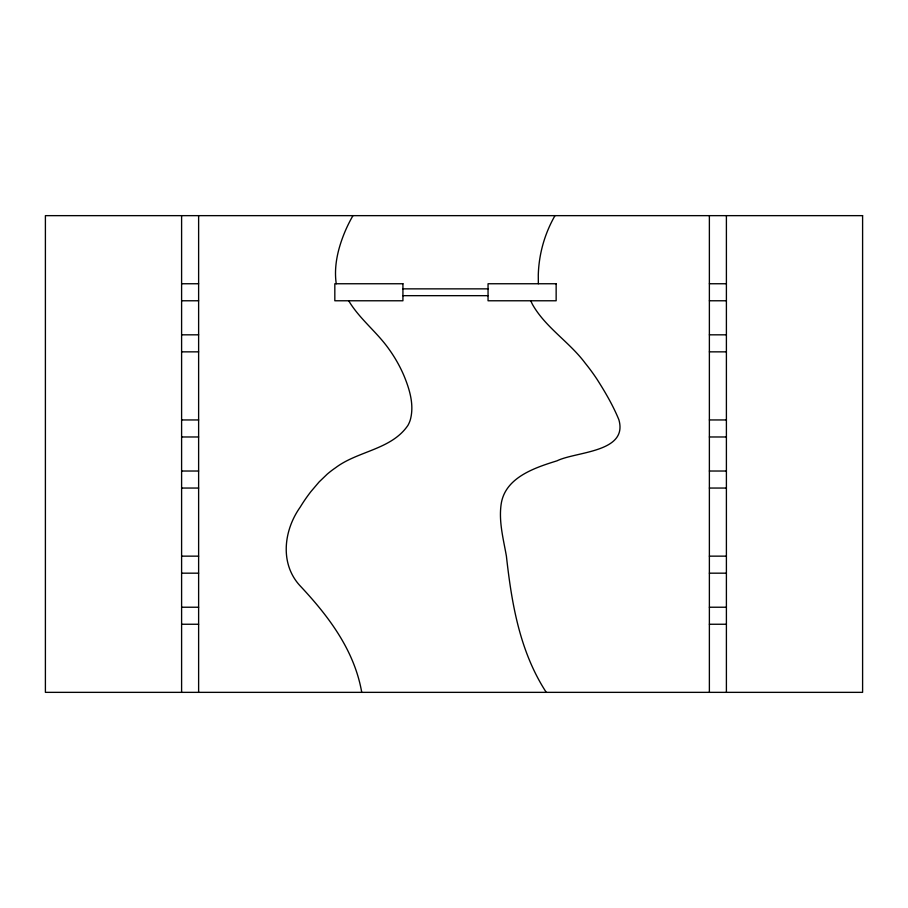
<?xml version="1.0" encoding="UTF-8"?>
<svg xmlns="http://www.w3.org/2000/svg" width="908" height="908" viewBox="0 0 908 908"><rect width="100%" height="100%" fill="white"/><g stroke="black" fill="none" stroke-linecap="round" stroke-linejoin="round"><path stroke-width="1.36" d="M352.951 215.65L350.908 219.316A148.503 148.503 0 0 0 345.188 231.165C338.241 247.646 333.633 265.806 336.244 283.75M181.6 283.75L198.625 283.75M709.375 283.75L726.4 283.75M402.925 288.858L488.05 288.858M402.925 295.668L488.05 295.668M181.6 300.775L198.625 300.775M709.375 300.775L726.4 300.775M181.6 334.825L198.625 334.825M709.375 334.825L726.4 334.825M181.6 351.85L198.625 351.85M709.375 351.85L726.4 351.85M181.6 419.95L198.625 419.95M709.375 419.95L726.4 419.95M181.6 436.975L198.625 436.975M709.375 436.975L726.4 436.975M181.6 471.025L198.625 471.025M709.375 471.025L726.4 471.025M181.6 488.05L198.625 488.05M709.375 488.05L726.4 488.05M181.6 556.15L198.625 556.15M709.375 556.15L726.4 556.15M181.6 573.175L198.625 573.175M709.375 573.175L726.4 573.175M181.6 607.225L198.625 607.225M709.375 607.225L726.4 607.225M181.6 624.25L198.625 624.25M709.375 624.25L726.4 624.25M348.695 300.775C359.613 319.094 377.149 332.158 389.271 349.58A131.876 131.876 0 0 1 392.097 353.677A138.493 138.493 0 0 1 403.958 375.662C409.644 389.475 414.423 405.07 410.28 419.95A28.852 28.852 0 0 1 407.93 425.387C391.348 449.755 357.888 450.856 335.585 467.745A92.877 92.877 0 0 0 327.209 474.158L319.139 481.921L310.911 491.603A163.86 163.86 0 0 0 300.162 507.209C283.489 530.692 279.494 564.583 300.911 586.682C329.014 616.759 354.495 650.661 361.736 692.35M546.264 692.35C519.716 651.513 511.681 603.502 506.403 556.15C503.429 539.114 498.685 521.862 501.114 504.439C504.848 477.574 534.596 467.779 556.99 460.833C576.092 451.435 628.257 452.559 618.881 419.734C613.025 405.445 605.171 392.029 596.874 379.045A208.488 208.488 0 0 0 585.172 363.121C569.441 341.964 545.685 327.674 532.542 304.555A51.608 51.608 0 0 1 530.794 300.775M538.342 283.75L538.285 274.931A126.655 126.655 0 0 1 555.004 215.616M726.4 215.65L726.4 692.35M709.375 215.65L709.375 692.35M198.625 215.65L198.625 692.35M181.6 215.65L181.6 692.35M862.6 215.65L45.4 215.65L45.4 692.35L862.6 692.35L862.6 215.65M402.925 283.75L334.825 283.75L334.825 300.775L402.925 300.775L402.925 283.75M556.15 283.75L488.05 283.75L488.05 300.775L556.15 300.775L556.15 283.75"/></g></svg>
